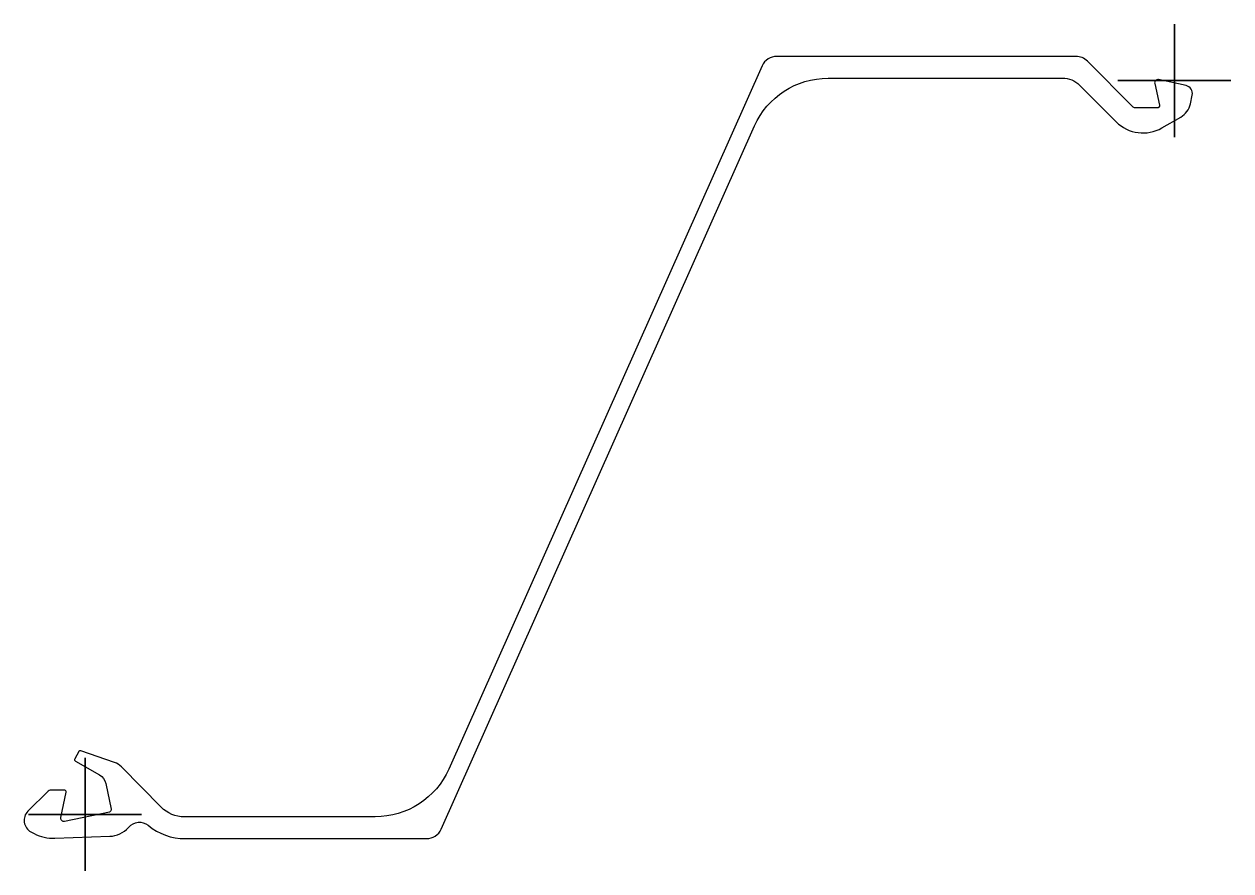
# Model space of a CAD drawing. Header units: millimetres. Extents: x -38 to 710, y -35 to 490.
import ezdxf

# ---------------------------------------------------------------- set-up
doc = ezdxf.new("R2010")
doc.units = ezdxf.units.MM
doc.header["$LTSCALE"] = 0.2

msp = doc.modelspace()

# ---------------------------------------------------------------- linework, layer by layer
at = {"flags": 128}
msp.add_lwpolyline([(-6.37, 34.47, 0.414342), (-6, 33.1), (8.96, 24.46, -0.211305), (12.78, 19.23), (16.25, 3.28, -0.416044), (15.09, 1.49), (-12.65, -4.36, -0.543184), (-15.02, -1.98), (-11.63, 13.79, 0.477683), (-12.61, 15), (-21.54, 15, 0.198912), (-22.96, 14.41), (-35.42, 1.95, 0.503708), (-33.53, -10.77), (-31.5, -11.85, 0.13224), (-18.84, -14.77), (15.28, -13.53, 0.20102), (26.86, -8.18, 0.00773), (27.2, -7.8, -0.406894), (39.02, -6.76, 0.172986), (62.12, -15), (211.56, -15, 0.296216), (220.69, -9.07), (414.77, 426.84, -0.296216), (460.44, 456.5), (605.64, 456.5, -0.198912), (616.24, 452.11), (638.95, 429.4, 0.339478), (667.32, 425.67), (678.94, 432.37, 0.212596), (684.91, 440.6), (686.06, 446, 0.413882), (682.21, 451.93), (665.16, 455.57, 0.546031), (662.79, 453.18), (665.75, 439.82, -0.479616), (664.28, 438), (650.98, 438, -0.198912), (649.56, 438.59), (621.08, 467.07, 0.198912), (614.01, 470), (428.66, 470, 0.296216), (419.52, 464.07), (225.45, 28.16, -0.296216), (179.77, -1.5), (61.47, -1.5, -0.200865), (47.22, 4.46), (22.53, 29.53, 0.115905), (18.27, 32.21), (-2.59, 39.39, 0.358799), (-3.78, 38.95)], format="xyb", close=True, dxfattribs=at)
at = {"layer": 'DEFPOINTS', "flags": 128}
for points in [[(675, 490), (675, 420)], [(640, 455), (710, 455)], [(0, -35), (0, 35)], [(35, 0), (-35, 0)]]:
    msp.add_lwpolyline(points, close=True, dxfattribs=at)

doc.saveas('drawing.dxf')
